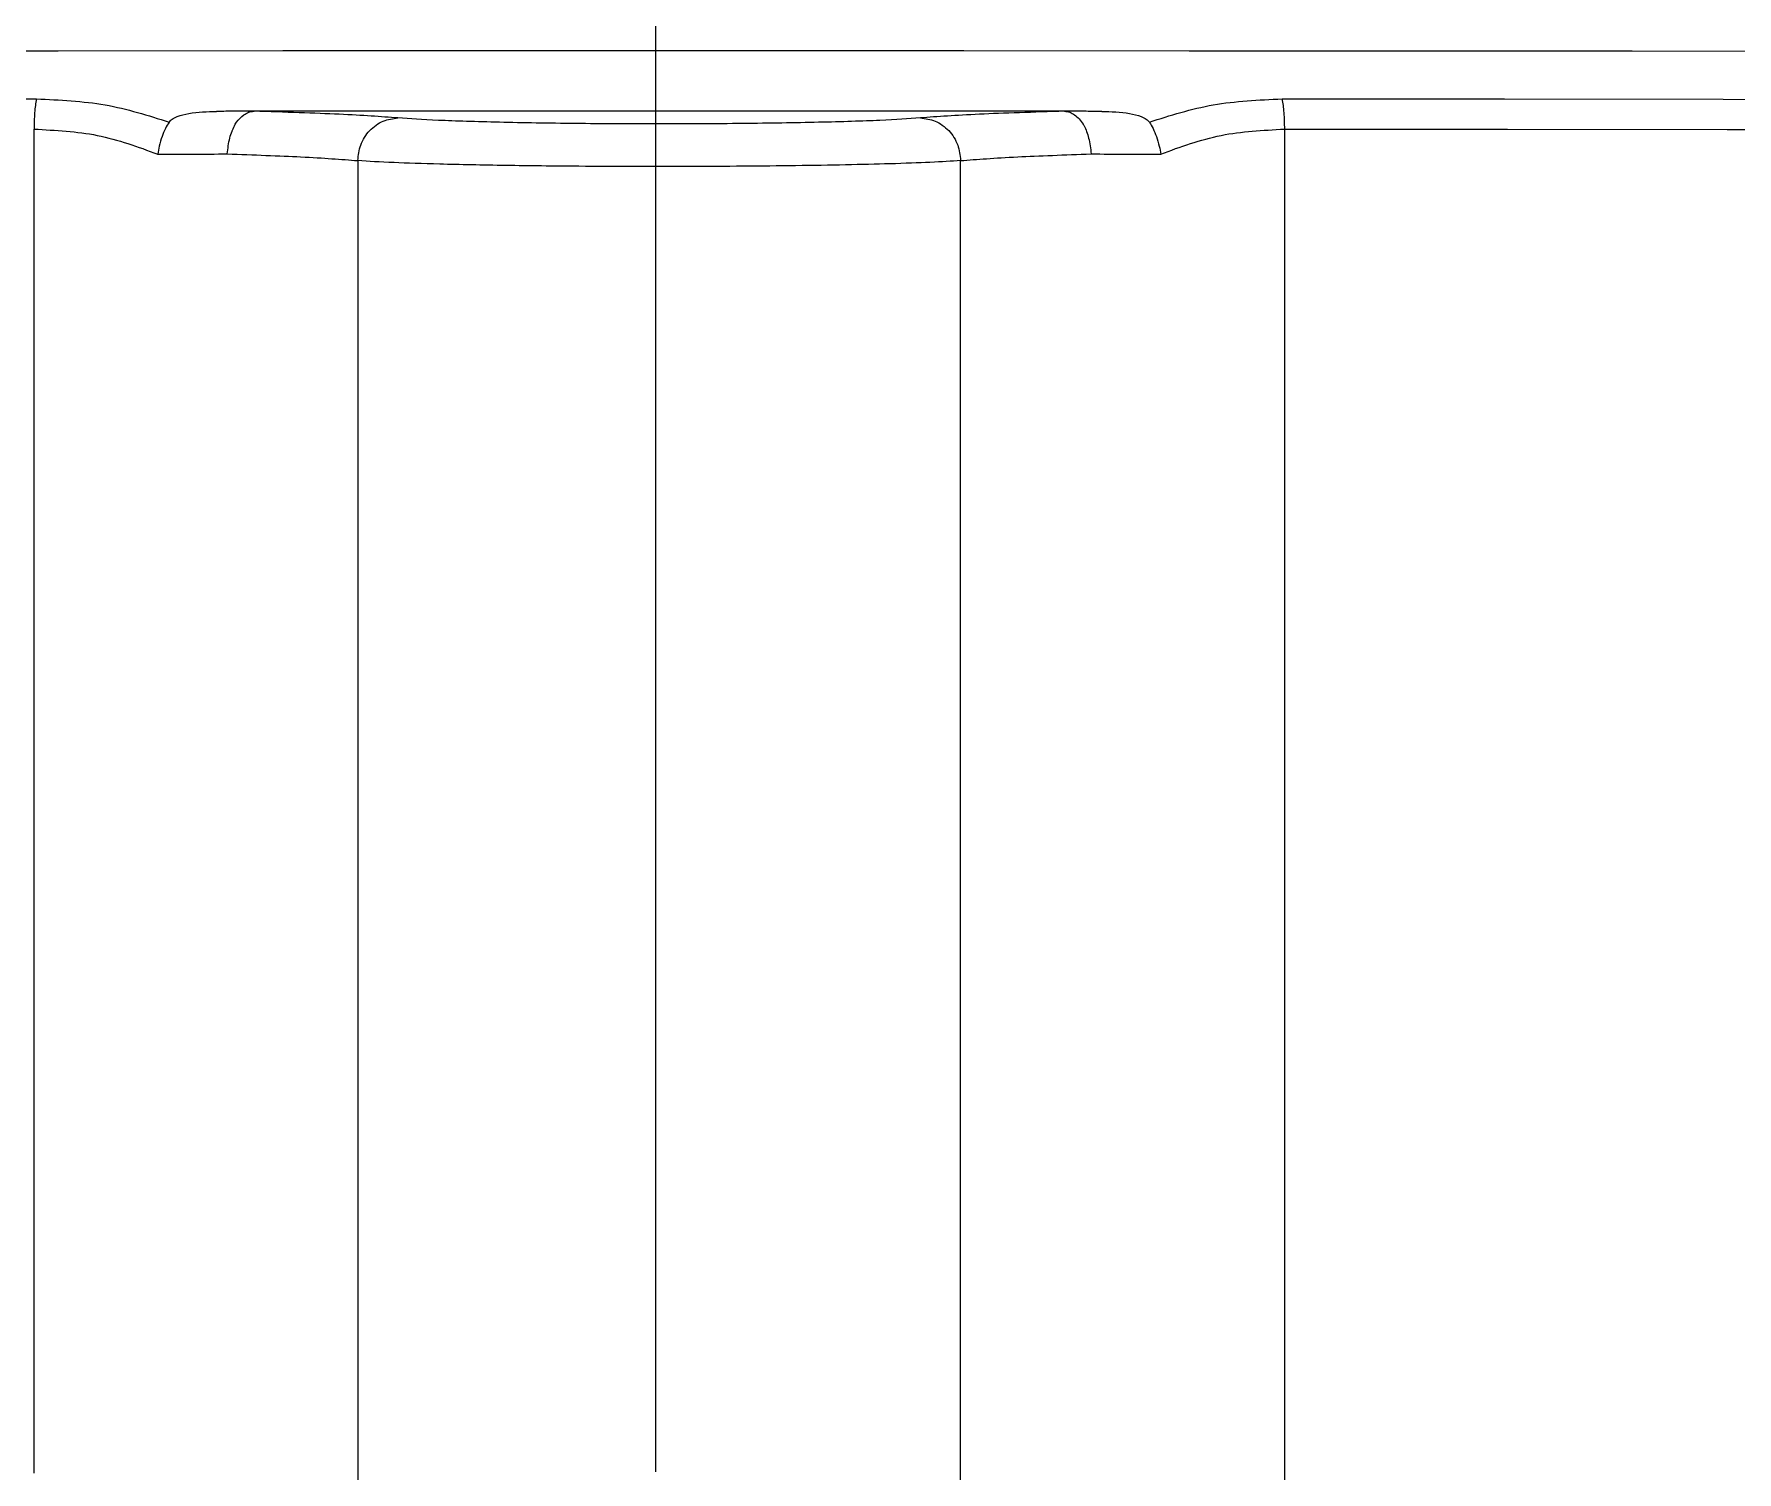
# Model space of a CAD drawing. Header units: millimetres. Extents: x 2687 to 4367, y 1046 to 2234.
# Drawn here: x 3418.92 to 3458.74, y 1336.31 to 1369.94 of the extents above; entities that cross this region are included whole.
import ezdxf

# ---------------------------------------------------------------- set-up
doc = ezdxf.new("R2010")
doc.units = ezdxf.units.MM
doc.linetypes.add('CENTER2', pattern=[28.575, 19.05, -3.175, 3.175, -3.175])
doc.layers.add('中心线', color=1, linetype='CENTER2', lineweight=13)

msp = doc.modelspace()

# ---------------------------------------------------------------- linework, layer by layer
at = {"color": 7, "linetype": 'Continuous', "lineweight": 25}
for p, q in [((3433.536, 1368.135), (3424.062, 1368.135)), ((3443.01, 1368.135), (3433.536, 1368.135)), ((3418.918, 1336.29), (3418.918, 1367.718)), ((3448.154, 1367.718), (3448.154, 1333.29)), ((3426.488, 1366.98), (3426.488, 1333.146)), ((3440.584, 1333.146), (3440.584, 1366.98))]:
    msp.add_line(p, q, dxfattribs=at)
at = {"color": 7, "linetype": 'Continuous', "lineweight": 25, "flags": 128}
for points in [[(3461.315, 1369.535), (3456.283, 1369.539), (3451.147, 1369.542), (3445.93, 1369.544), (3440.656, 1369.545), (3435.35, 1369.546), (3430.036, 1369.546), (3424.737, 1369.545), (3419.479, 1369.543), (3414.285, 1369.541), (3409.179, 1369.538), (3404.185, 1369.534), (3399.325, 1369.529), (3394.621, 1369.524)], [(3355.17, 1368.288), (3356.318, 1368.299), (3357.811, 1368.31), (3359.642, 1368.32), (3361.804, 1368.331), (3364.285, 1368.341), (3367.076, 1368.351), (3370.164, 1368.36), (3373.535, 1368.369), (3377.174, 1368.377), (3381.065, 1368.385), (3385.191, 1368.392), (3389.532, 1368.399), (3394.07, 1368.405), (3398.784, 1368.41), (3403.653, 1368.414), (3408.656, 1368.418), (3413.77, 1368.422), (3418.972, 1368.424)], [(3448.1, 1368.424), (3453.302, 1368.422), (3458.416, 1368.418), (3463.419, 1368.414), (3468.288, 1368.41), (3473.002, 1368.405), (3477.54, 1368.399), (3481.881, 1368.392), (3486.007, 1368.385), (3489.897, 1368.377), (3493.536, 1368.369), (3496.907, 1368.36), (3499.995, 1368.351), (3502.786, 1368.341), (3505.268, 1368.331), (3507.429, 1368.32), (3509.26, 1368.31), (3510.753, 1368.299), (3511.901, 1368.288)], [(3448.154, 1367.718), (3453.375, 1367.715), (3458.508, 1367.712), (3463.529, 1367.708), (3468.416, 1367.703), (3473.147, 1367.698), (3477.702, 1367.692), (3482.059, 1367.685), (3486.199, 1367.678), (3490.104, 1367.67), (3493.757, 1367.662), (3497.14, 1367.653), (3500.239, 1367.644), (3503.041, 1367.634), (3505.532, 1367.624), (3507.701, 1367.614), (3509.538, 1367.603), (3511.037, 1367.592), (3512.189, 1367.581)]]:
    msp.add_lwpolyline(points, dxfattribs=at)
at = {"color": 7, "linetype": 'Continuous', "lineweight": 25}
for centre, radius, start, end in [((3418.796, 4044.183), 2677.051, 270.064479, 270.099302), ((3448.277, 4044.619), 2677.487, 269.900697, 269.935518)]:
    msp.add_arc(centre, radius, start, end, dxfattribs=at)
for points in [[(3418.972, 1368.424), (3418.964, 1368.375), (3418.948, 1368.278), (3418.931, 1368.102), (3418.92, 1367.914), (3418.919, 1367.783), (3418.918, 1367.718)], [(3448.1, 1368.424), (3448.108, 1368.375), (3448.124, 1368.278), (3448.141, 1368.102), (3448.152, 1367.914), (3448.153, 1367.783), (3448.154, 1367.718)]]:
    msp.add_open_spline(points, degree=3, dxfattribs=at)
for points, knots in [([(3418.972, 1368.424), (3419.518, 1368.399), (3420.612, 1368.35), (3421.587, 1368.037), (3422.074, 1367.881)], [0, 0, 0, 0, 0.499348, 1, 1, 1, 1]), ([(3424.062, 1368.135), (3423.926, 1368.134), (3423.728, 1368.134), (3423.455, 1368.134), (3423.307, 1368.133), (3423.221, 1368.133), (3423.196, 1368.133), (3423.188, 1368.133), (3423.186, 1368.133)], [0, 0, 0, 0, 0.485398, 0.709453, 0.919202, 0.97572, 0.991889, 1, 1, 1, 1]), ([(3423.436, 1367.136), (3423.451, 1367.264), (3423.473, 1367.452), (3423.531, 1367.627), (3423.573, 1367.734), (3423.607, 1367.805), (3423.692, 1367.936), (3423.8, 1368.043), (3423.936, 1368.12), (3424.019, 1368.13), (3424.062, 1368.135)], [0, 0, 0, 0, 0.244887, 0.361345, 0.377678, 0.492933, 0.536162, 0.741629, 0.867487, 1, 1, 1, 1]), ([(3427.428, 1367.979), (3427.022, 1368.008), (3426.214, 1368.068), (3424.777, 1368.113), (3424.062, 1368.135)], [0, 0, 0, 0, 0.502375, 1, 1, 1, 1]), ([(3443.01, 1368.135), (3442.297, 1368.113), (3440.86, 1368.068), (3440.051, 1368.009), (3439.644, 1367.979)], [0, 0, 0, 0, 0.496466, 1, 1, 1, 1]), ([(3443.01, 1368.135), (3443.053, 1368.13), (3443.136, 1368.12), (3443.285, 1368.036), (3443.393, 1367.922), (3443.449, 1367.83), (3443.449, 1367.829), (3443.451, 1367.826), (3443.458, 1367.814), (3443.51, 1367.72), (3443.594, 1367.503), (3443.622, 1367.264), (3443.636, 1367.136)], [0, 0, 0, 0, 0.13275, 0.258828, 0.507271, 0.507353, 0.507953, 0.509582, 0.515681, 0.539247, 0.754927, 1, 1, 1, 1]), ([(3443.886, 1368.133), (3443.884, 1368.133), (3443.859, 1368.133), (3443.702, 1368.133), (3443.403, 1368.134), (3443.146, 1368.134), (3443.01, 1368.135)], [0, 0, 0, 0, 0.008069, 0.080583, 0.514577, 1, 1, 1, 1]), ([(3444.998, 1367.881), (3445.485, 1368.037), (3446.46, 1368.35), (3447.554, 1368.399), (3448.1, 1368.424)], [0, 0, 0, 0, 0.5006525, 1, 1, 1, 1]), ([(3422.074, 1367.881), (3422.045, 1367.833), (3421.984, 1367.733), (3421.906, 1367.542), (3421.843, 1367.337), (3421.819, 1367.196), (3421.809, 1367.134)], [0, 0, 0, 0, 0.239434, 0.497145, 0.777846, 1, 1, 1, 1]), ([(3422.074, 1367.881), (3422.097, 1367.905), (3422.146, 1367.959), (3422.308, 1368.032), (3422.656, 1368.118), (3422.969, 1368.127), (3423.186, 1368.133)], [0, 0, 0, 0, 0.0981068, 0.2156701, 0.4546075, 1, 1, 1, 1]), ([(3426.488, 1366.98), (3426.502, 1367.105), (3426.523, 1367.297), (3426.641, 1367.528), (3426.763, 1367.687), (3426.912, 1367.816), (3427.13, 1367.942), (3427.311, 1367.964), (3427.428, 1367.979)], [0, 0, 0, 0, 0.239617, 0.368463, 0.499999, 0.631535, 0.760382, 1, 1, 1, 1]), ([(3439.644, 1367.979), (3439.362, 1367.959), (3438.799, 1367.919), (3437.313, 1367.874), (3435.518, 1367.845), (3433.53, 1367.835), (3431.543, 1367.845), (3429.752, 1367.874), (3428.271, 1367.92), (3427.709, 1367.959), (3427.428, 1367.979)], [0, 0, 0, 0, 0.125138, 0.250256, 0.375373, 0.50043, 0.625397, 0.750284, 0.875124, 1, 1, 1, 1]), ([(3439.644, 1367.979), (3439.762, 1367.964), (3439.942, 1367.942), (3440.16, 1367.816), (3440.31, 1367.687), (3440.431, 1367.528), (3440.549, 1367.297), (3440.57, 1367.105), (3440.584, 1366.98)], [0, 0, 0, 0, 0.239618, 0.368465, 0.500002, 0.631538, 0.760384, 1, 1, 1, 1]), ([(3443.886, 1368.133), (3444.104, 1368.127), (3444.417, 1368.118), (3444.765, 1368.032), (3444.927, 1367.958), (3444.975, 1367.905), (3444.998, 1367.881)], [0, 0, 0, 0, 0.546902, 0.785535, 0.902249, 1, 1, 1, 1]), ([(3444.998, 1367.881), (3445.027, 1367.833), (3445.088, 1367.733), (3445.167, 1367.542), (3445.229, 1367.337), (3445.253, 1367.196), (3445.263, 1367.134)], [0, 0, 0, 0, 0.239149, 0.497163, 0.778524, 1, 1, 1, 1]), ([(3418.918, 1367.718), (3419.421, 1367.691), (3420.448, 1367.637), (3421.348, 1367.304), (3421.809, 1367.134)], [0, 0, 0, 0, 0.48849, 1, 1, 1, 1]), ([(3445.263, 1367.134), (3445.724, 1367.304), (3446.624, 1367.637), (3447.652, 1367.691), (3448.154, 1367.718)], [0, 0, 0, 0, 0.51151, 1, 1, 1, 1]), ([(3423.436, 1367.136), (3424.05, 1367.115), (3425.362, 1367.071), (3426.097, 1367.011), (3426.488, 1366.98)], [0, 0, 0, 0, 0.468316, 1, 1, 1, 1]), ([(3440.584, 1366.98), (3440.366, 1366.966), (3439.946, 1366.939), (3438.712, 1366.896), (3436.827, 1366.857), (3434.241, 1366.838), (3431.871, 1366.843), (3429.894, 1366.865), (3428.427, 1366.895), (3427.222, 1366.934), (3426.743, 1366.964), (3426.488, 1366.98)], [0, 0, 0, 0, 0.088859, 0.171995, 0.32047, 0.462481, 0.603147, 0.703171, 0.80801, 0.898186, 1, 1, 1, 1]), ([(3440.584, 1366.98), (3440.975, 1367.011), (3441.71, 1367.071), (3443.022, 1367.115), (3443.636, 1367.136)], [0, 0, 0, 0, 0.531637, 1, 1, 1, 1])]:
    msp.add_open_spline(points, degree=3, knots=knots, dxfattribs=at)
at = {"layer": '中心线', "linetype": 'ByBlock'}
msp.add_line((3433.458, 1336.315), (3433.458, 1693.863), dxfattribs=at)

doc.saveas('drawing.dxf')
